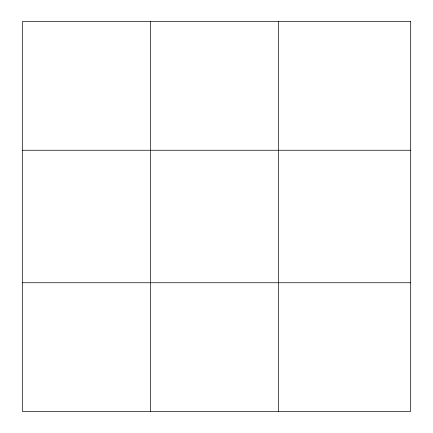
<?xml version="1.0" encoding="UTF-8"?>
<svg xmlns="http://www.w3.org/2000/svg" width="433" height="433" viewBox="0 0 433 433"><rect width="100%" height="100%" fill="white"/><g stroke="black" fill="none" stroke-linecap="round" stroke-linejoin="round"><path stroke-width="0.65" d="M150.473 411.35L150.473 21.65M278.641 411.35L278.641 21.65M22.31 150.251L410.69 150.251M22.31 282.749L410.69 282.749M410.69 21.65L410.69 411.35L22.31 411.35L22.31 21.65L410.69 21.65"/></g></svg>
